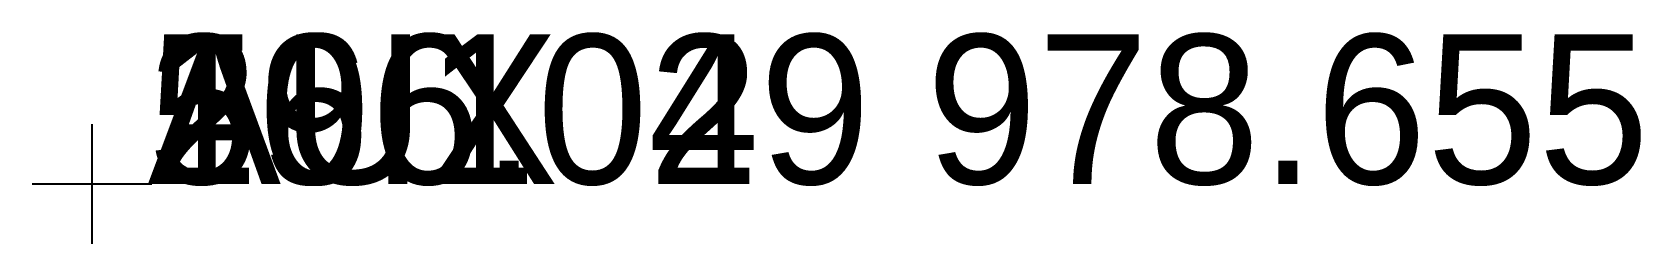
# Model space of a CAD drawing. Extents: x 447 to 607, y 903 to 1070.
# Drawn here: x 565.949 to 568.638, y 978.555 to 978.909 of the extents above; entities that cross this region are included whole.
import ezdxf

# ---------------------------------------------------------------- set-up
doc = ezdxf.new("R2010")
doc.units = 0
doc.linetypes.add('1', pattern=[0])
doc.layers.get('0').update_dxf_attribs({"linetype": '1'})
doc.styles.add('STD', font='txt')

# ---------------------------------------------------------------- blocks, each defined once
blk = doc.blocks.new('CROSS')
at = {"color": 0}
for p, q in [((0, -50), (0, 50)), ((-50, 0), (50, 0))]:
    blk.add_line(p, q, dxfattribs=at)

msp = doc.modelspace()

# ---------------------------------------------------------------- block references
at = {"layer": 'POINT', "color": 2, "xscale": 0.002, "yscale": 0.002, "zscale": 0.002}
msp.add_blockref('CROSS', (566.0492, 978.6551, 10.1023), dxfattribs=at)

# ---------------------------------------------------------------- texts
at = {"layer": 'CO_ORDS', "color": 3, "style": 'STD'}
msp.add_text(' 566.049 978.655', height=0.25, dxfattribs=at).set_placement((566.0492, 978.6551, 10.1023))
at = {"layer": 'CODE', "color": 3, "style": 'STD'}
msp.add_text(' AUX', height=0.25, dxfattribs=at).set_placement((566.0492, 978.6551, 10.1023))
at = {"layer": 'HEIGHT', "color": 3, "style": 'STD'}
msp.add_text(' 10.102', height=0.25, dxfattribs=at).set_placement((566.0492, 978.6551, 10.1023))
at = {"layer": 'PT_ID', "color": 3, "style": 'STD'}
msp.add_text(' 29', height=0.25, dxfattribs=at).set_placement((566.0492, 978.6551, 10.1023))

doc.saveas('drawing.dxf')
